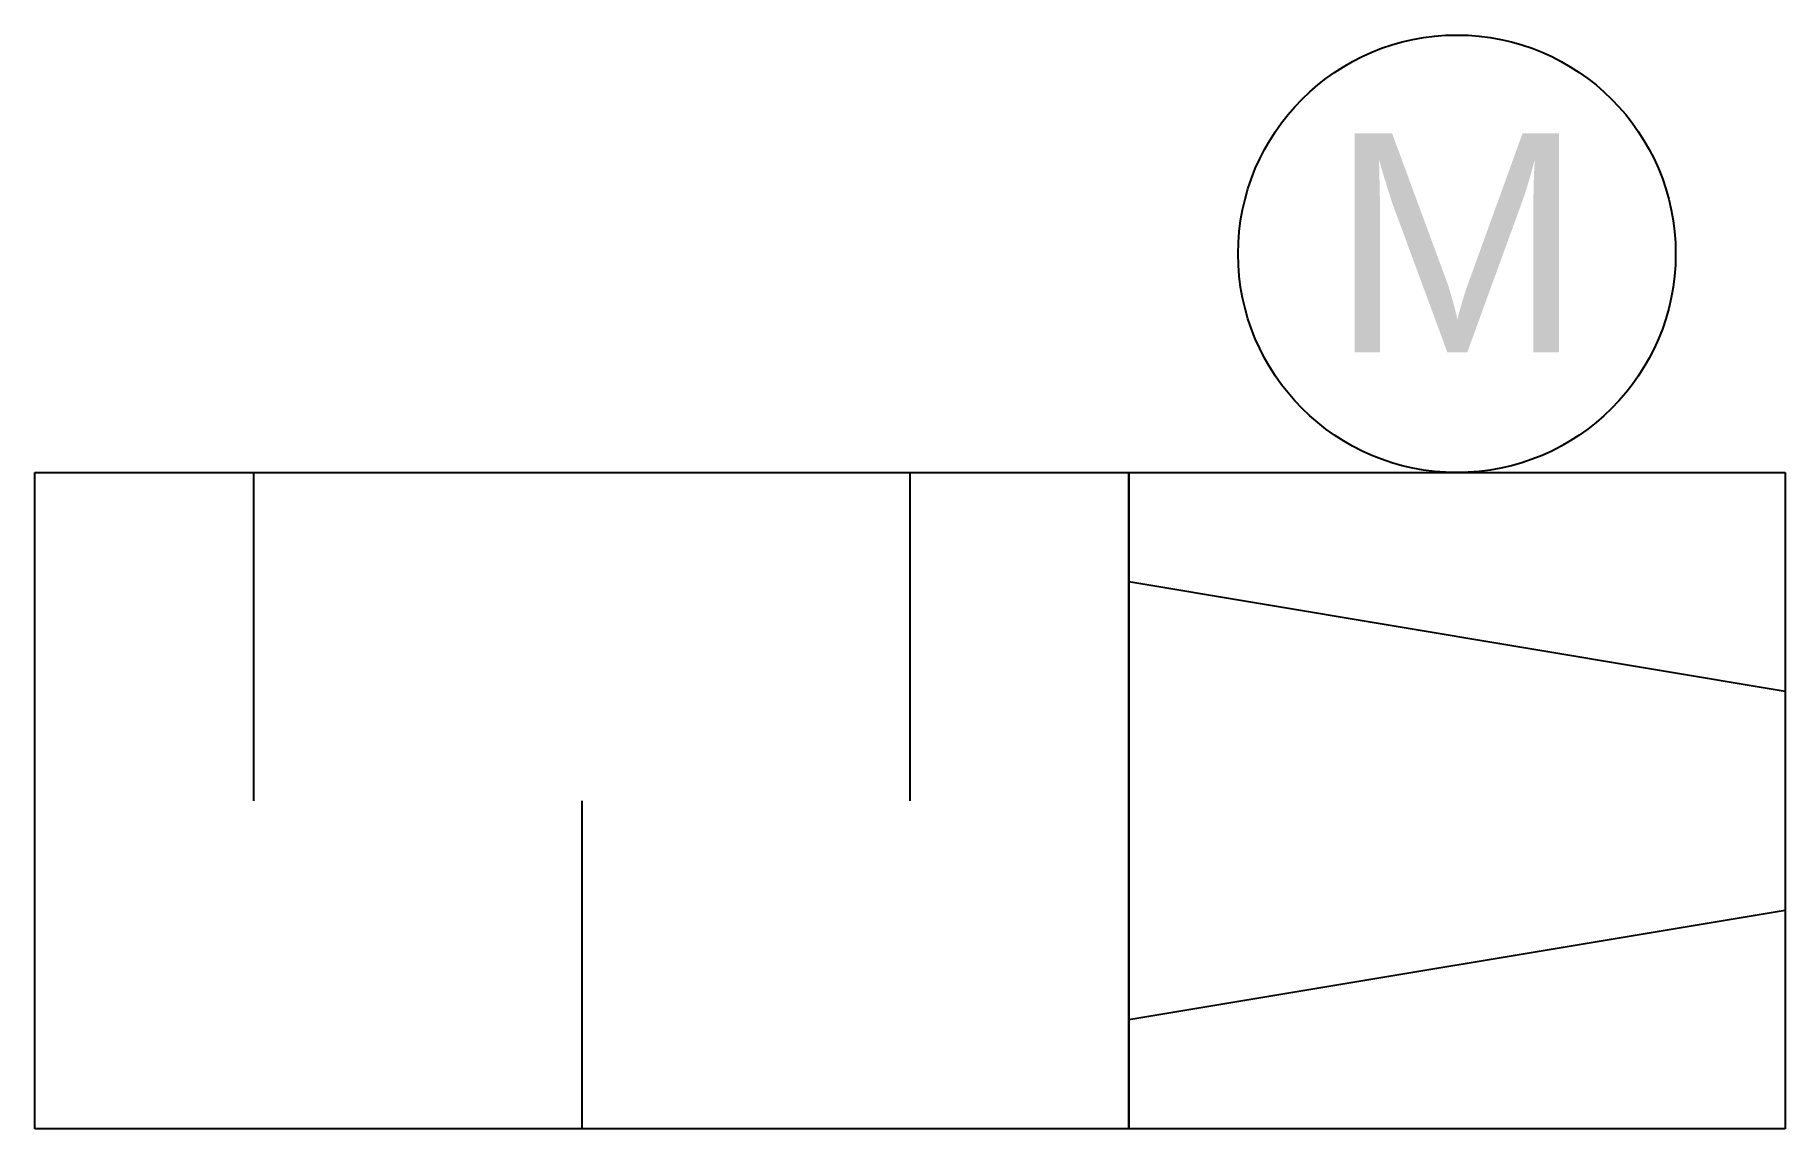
# Model space of a CAD drawing. Header units: millimetres. Extents: x -400 to 400, y -150 to 350.
import ezdxf
from ezdxf.enums import TextEntityAlignment as Align

# ---------------------------------------------------------------- set-up
doc = ezdxf.new("R2010")
doc.units = ezdxf.units.MM
doc.styles.add('EHS_Text', font='arial.ttf')

msp = doc.modelspace()

# ---------------------------------------------------------------- linework, layer by layer
at = {"color": 0, "linetype": 'ByBlock', "lineweight": -2}
for p, q in [((-400, -150), (-400, 150)), ((-400, 150), (100, 150)), ((-300, 0), (-300, 150)), ((0, 0), (0, 150)), ((100, -150), (100, 150)), ((100, 150), (400, 150)), ((100, 150), (100, -150)), ((400, 150), (400, -150)), ((400, 50), (100, 100)), ((-150, 0), (-150, -150)), ((100, -100), (400, -50)), ((100, -150), (-400, -150)), ((400, -150), (100, -150))]:
    msp.add_line(p, q, dxfattribs=at)
msp.add_circle((250, 250), 100, dxfattribs=at)

# ---------------------------------------------------------------- texts
at = {"color": 0, "linetype": 'ByBlock', "lineweight": -2, "style": 'EHS_Text'}
msp.add_text('M', height=100, dxfattribs=at).set_placement((250, 205.03), align=Align.CENTER)

doc.saveas('drawing.dxf')
